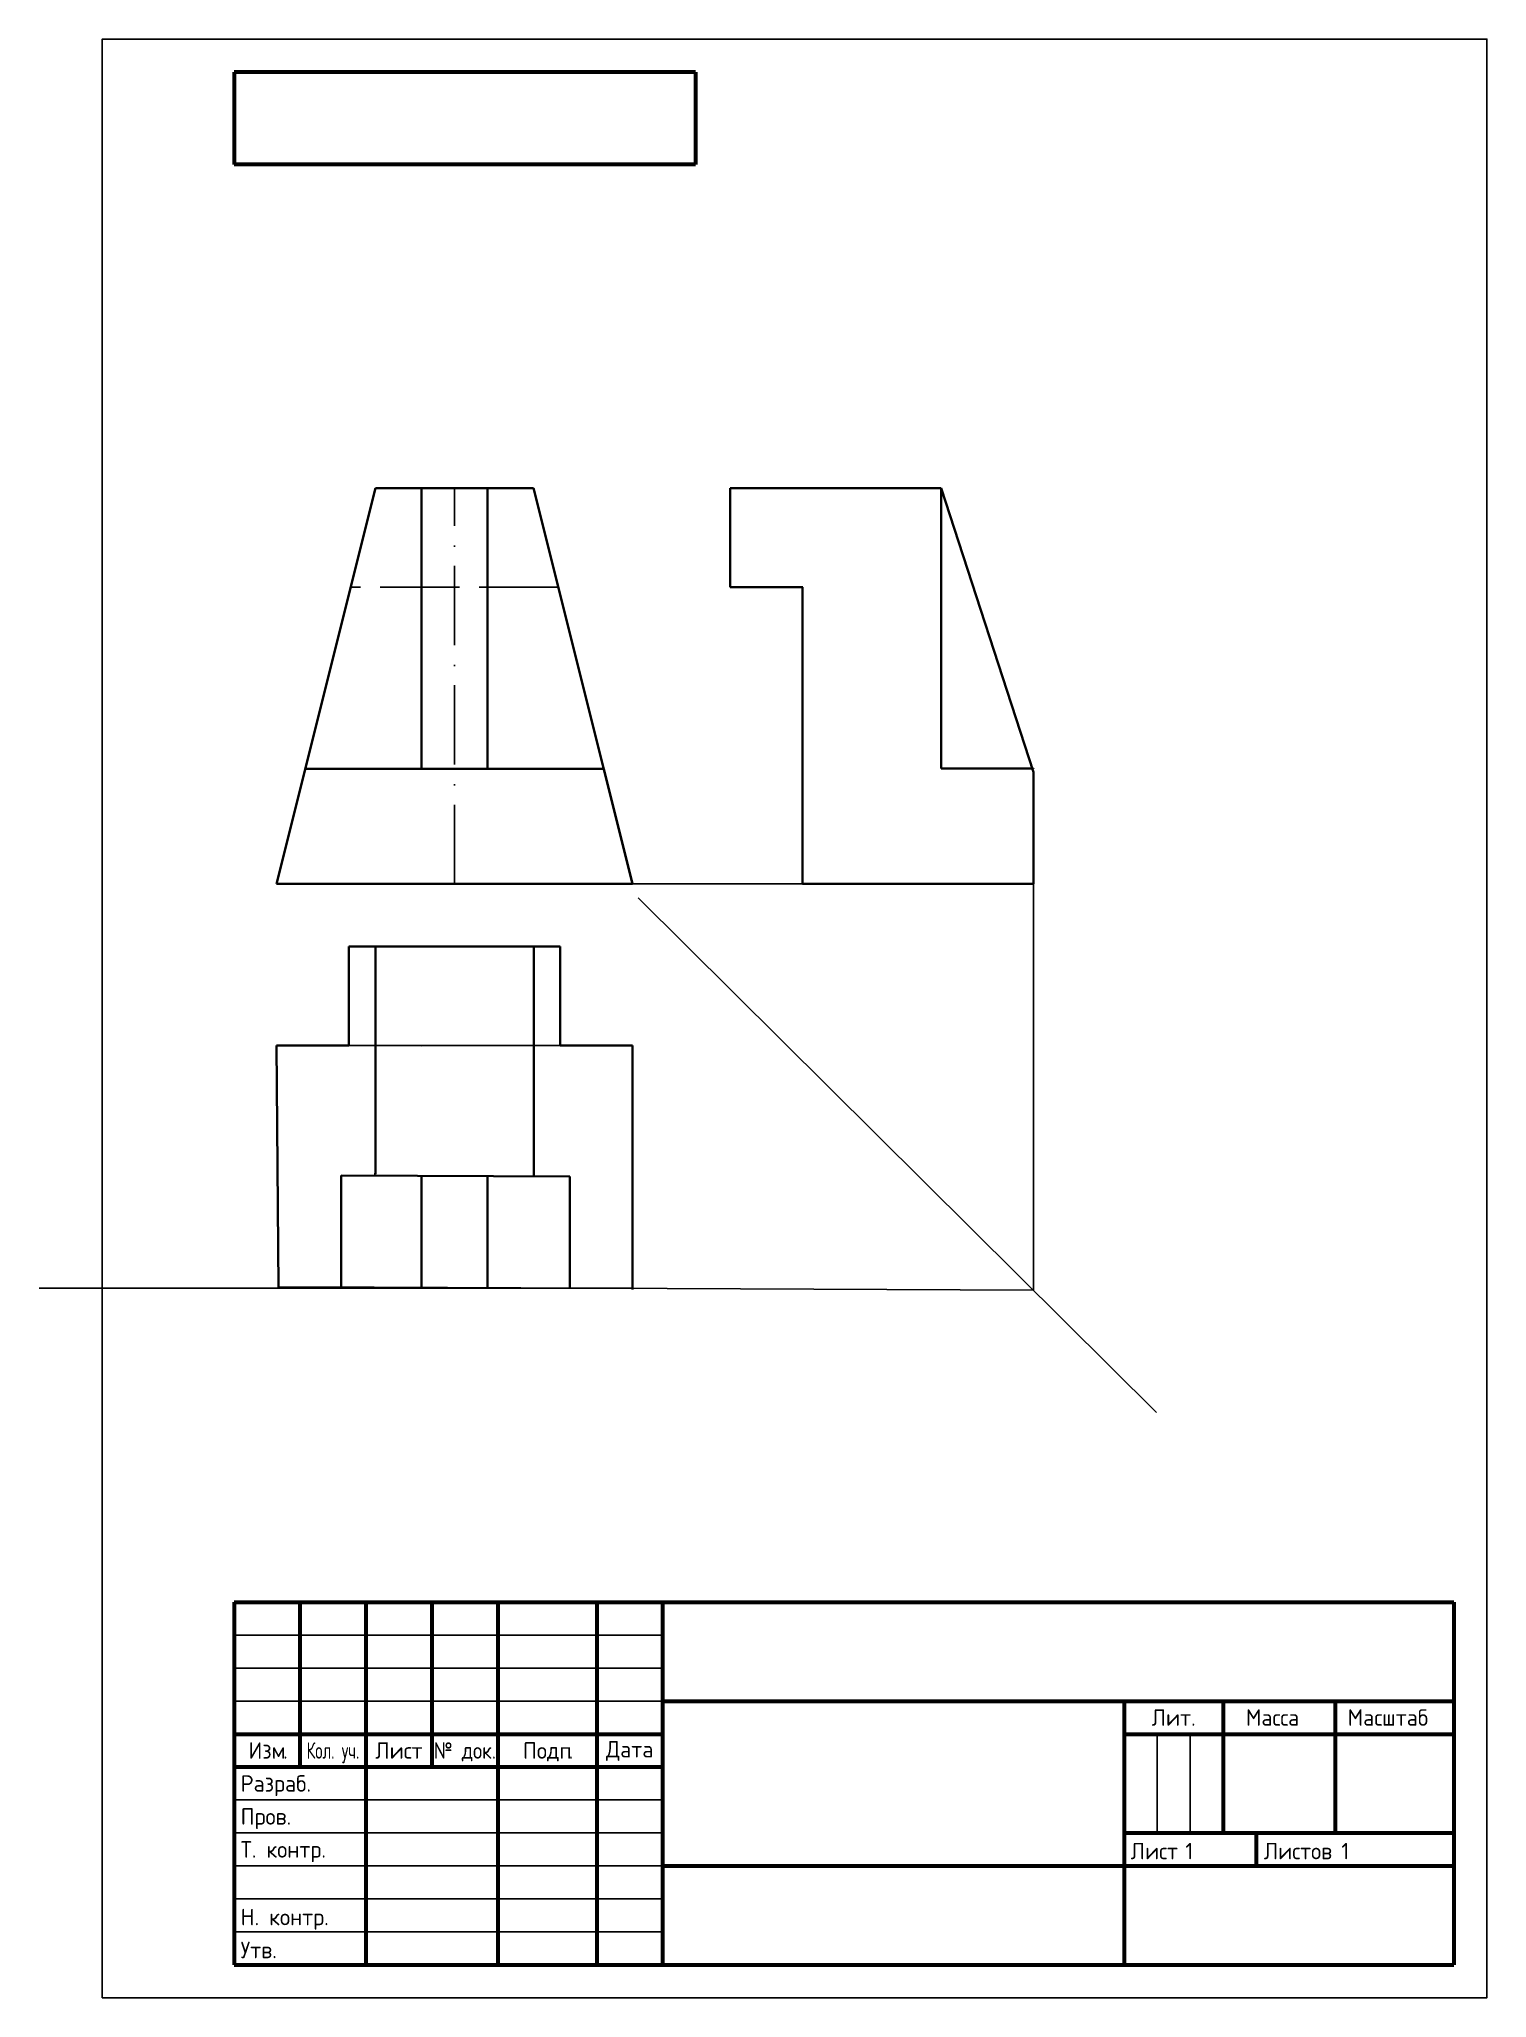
# Model space of a CAD drawing. Header units: millimetres. Extents: x 3115 to 3335, y 1631 to 1928.
import ezdxf
from ezdxf.enums import TextEntityAlignment as Align

# ---------------------------------------------------------------- set-up
doc = ezdxf.new("R2010")
doc.units = ezdxf.units.MM
doc.linetypes.add('ACAD_ISO02W100', pattern=[15, 12, -3])
doc.linetypes.add('ACAD_ISO10W100', pattern=[18, 12, -3, 0, -3])
doc.layers.add('Контур', color=7, linetype='Continuous', lineweight=35)
for name, color, linetype in [('Оси', 3, 'ACAD_ISO10W100'), ('Тонкие линии', 7, 'Continuous'), ('Штриховая', 150, 'ACAD_ISO02W100')]:
    doc.layers.add(name, color=color, linetype=linetype)
doc.styles.add('GOST-2.304_Type-B', font='GOST Common.ttf')
doc.styles.get("Standard").update_dxf_attribs({"font": 'arial.ttf'})

# ---------------------------------------------------------------- blocks, each defined once
blk = doc.blocks.new('ACAD_SPDS_TB_08')
at = {"linetype": 'Continuous', "lineweight": 60}
for p, q in [((0, 0), (0, -14)), ((70, 0), (0, 0)), ((70, 0), (70, -14)), ((70, -14), (0, -14))]:
    blk.add_line(p, q, dxfattribs=at)
at = {"style": 'GOST-2.304_Type-B', "flags": 8}
blk.add_attdef('ОБОЗНАЧЕНИЕ_ДОКУМЕНТА', text='', height=5, dxfattribs=at).set_placement((35, -7), align=Align.MIDDLE_CENTER)
at = {"style": 'GOST-2.304_Type-B', "flags": 1}
blk.add_attdef('ИДЕНТИФИКАТОР_НАДПИСИ', (-0.4, -20.95), '', height=2.5, dxfattribs=at)
blk = doc.blocks.new('ACAD_SPDS_TB_06')
at = {"linetype": 'Continuous', "lineweight": 60}
for p, q in [((-185, 55), (0, 55)), ((-185, 55), (-185, 0)), ((-175, 55), (-175, 30)), ((-165, 55), (-165, 0)), ((-155, 55), (-155, 30)), ((-145, 55), (-145, 0)), ((-130, 55), (-130, 0)), ((-120, 55), (-120, 0)), ((0, 55), (0, 0)), ((-120, 40), (0, 40)), ((-185, 35), (-120, 35)), ((-185, 30), (-120, 30)), ((-120, 15), (0, 15)), ((-185, 0), (0, 0))]:
    blk.add_line(p, q, dxfattribs=at)
at = {"linetype": 'Continuous', "lineweight": 25}
for p, q in [((-185, 50), (-120, 50)), ((-185, 45), (-120, 45)), ((-185, 25), (-120, 25)), ((-185, 20), (-120, 20)), ((-185, 15), (-120, 15)), ((-185, 10), (-120, 10)), ((-185, 5), (-120, 5))]:
    blk.add_line(p, q, dxfattribs=at)
at = {"lineweight": 25}
blk.add_line((-120, 40), (-185, 40), dxfattribs=at)
at = {"lineweight": 60}
for p, q in [((-50, 40), (-50, 0)), ((-35, 40), (-35, 20)), ((-18, 40), (-18, 20)), ((-50, 35), (0, 35)), ((-50, 20), (0, 20)), ((-30, 20), (-30, 15))]:
    blk.add_line(p, q, dxfattribs=at)
for p, q in [((-45, 35), (-45, 20)), ((-40, 35), (-40, 20)), ((-130, 20), (-120, 20))]:
    blk.add_line(p, q)
at = {"style": 'GOST-2.304_Type-B'}
for s, p in [('Изм', (-180, 31.25)), ('Лист', (-160, 31.25)), ('Подп', (-137.5, 31.25)), ('Дата', (-125, 31.44))]:
    blk.add_text(s, height=2.5, dxfattribs=at).set_placement(p, align=Align.CENTER)
at = {"style": 'GOST-2.304_Type-B', "width": 0.70447}
blk.add_text('Кол. уч.', height=2.5, dxfattribs=at).set_placement((-174, 31.25), (-166, 31.25), align=Align.FIT)
at = {"style": 'GOST-2.304_Type-B', "width": 0.9}
blk.add_text('№ док.', height=2.5, dxfattribs=at).set_placement((-150, 31.25), align=Align.CENTER)
at = {"style": 'GOST-2.304_Type-B'}
for s, p in [('.', (-177.56, 31.25)), ('.', (-134.25, 31.25)), ('Разраб.', (-184, 26.25)), ('Пров.', (-184, 21.25)), ('Т. контр.', (-184, 16.25)), ('Лист', (-49.02, 16)), ('Листов', (-28.83, 16)), ('Н. контр.', (-184, 6)), ('Утв.', (-184, 1))]:
    blk.add_text(s, height=2.5, dxfattribs=at).set_placement(p)
at = {"linetype": 'Continuous', "char_height": 2.5, "attachment_point": 5, "style": 'GOST-2.304_Type-B'}
for s, insert, width in [('Лит.', (-42.5, 37.5), 14), ('Масса', (-27.5, 37.5), 14), ('Масштаб', (-10, 37.5), 19)]:
    blk.add_mtext(s, dxfattribs=dict(at, insert=insert, width=width))
at = {"style": 'GOST-2.304_Type-B'}
for tag, p, flags in [('ИДЕНТИФИКАТОР_НАДПИСИ', (-185.34, 60.88), 1), ('ЛИСТ', (-40.73, 16), 8), ('ЛИСТОВ', (-17.07, 16), 8)]:
    blk.add_attdef(tag, p, '', height=2.5, dxfattribs=dict(at, flags=flags))
at = {"style": 'GOST-2.304_Type-B', "flags": 8}
for tag, p in [('ИЗМ_4', (-180, 51)), ('ИЗМ_4_КОЛ_УЧ', (-170, 51)), ('ИЗМ_4_ЛИСТ', (-160, 51)), ('ИЗМ_4_N_ДОК', (-150, 51)), ('ИЗМ_4_ДАТА', (-125, 51)), ('ИЗМ_3', (-180, 46)), ('ИЗМ_3_КОЛ_УЧ', (-170, 46)), ('ИЗМ_3_ЛИСТ', (-160, 46)), ('ИЗМ_3_N_ДОК', (-150, 46)), ('ИЗМ_3_ДАТА', (-125, 46)), ('ИЗМ_2', (-180, 41)), ('ИЗМ_2_КОЛ_УЧ', (-170, 41)), ('ИЗМ_2_ЛИСТ', (-160, 41)), ('ИЗМ_2_N_ДОК', (-150, 41)), ('ИЗМ_2_ДАТА', (-125, 41)), ('ИЗМ_1', (-180, 36)), ('ИЗМ_1_КОЛ_УЧ', (-170, 36)), ('ИЗМ_1_ЛИСТ', (-160, 36)), ('ИЗМ_1_N_ДОК', (-150, 36)), ('ИЗМ_1_ДАТА', (-125, 36)), ('РАЗРАБ_ФИО', (-155, 26)), ('РАЗРАБ_ДАТА', (-125, 26)), ('ПРОВ_ФИО', (-155, 21)), ('ПРОВ_ДАТА', (-125, 21)), ('ТКОНТР_ФИО', (-155, 16)), ('ТКОНТР_ДАТА', (-125, 16)), ('ДОЛЖНОСТЬ_1', (-175, 11)), ('ДОЛЖНОСТЬ_1_ФИО', (-155, 11)), ('ДОЛЖНОСТЬ_1_ДАТА', (-125, 11)), ('НКОНТР_ФИО', (-155, 6)), ('НКОНТР_ДАТА', (-125, 6)), ('УТВ_ФИО', (-155, 1)), ('УТВ_ДАТА', (-125, 1))]:
    blk.add_attdef(tag, text='', height=2.5, dxfattribs=at).set_placement(p, align=Align.CENTER)
at = {"style": 'GOST-2.304_Type-B'}
blk.add_attdef('ОБОЗНАЧЕНИЕ_ДОКУМЕНТА', text='', height=5, dxfattribs=at).set_placement((-60, 47.5), align=Align.MIDDLE_CENTER)
at = {"lineweight": 30, "flags": 104}
for tag, p in [('НАИМЕНОВАНИЕ_ДОКУМЕНТА', (-85, 27.5)), ('ОБОЗНАЧЕНИЕ_МАТЕРИАЛА', (-85, 7.5)), ('НАИМЕНОВАНИЕ_ПРЕДПРИЯТИЯ', (-25, 7.5))]:
    blk.add_attdef(tag, text='', height=3.5, dxfattribs=at).set_placement(p, align=Align.MIDDLE_CENTER)
at = {"style": 'GOST-2.304_Type-B', "flags": 8}
for tag, p in [('Л1', (-47.5, 27.5)), ('Л2', (-42.5, 27.5)), ('Л3', (-37.5, 27.5)), ('МАССА', (-26.5, 27.5)), ('МАСШТАБ', (-9, 27.5))]:
    blk.add_attdef(tag, text='', height=2.5, dxfattribs=at).set_placement(p, align=Align.MIDDLE_CENTER)

msp = doc.modelspace()

# ---------------------------------------------------------------- linework, layer by layer
for p, q in [((3220.19, 1799.83), (3205.4, 1799.83)), ((3266.19, 1799.83), (3266.19, 1738.22)), ((3206.25, 1797.7), (3256.8, 1747.53)), ((3166.4, 1790.31), (3166.4, 1790.31)), ((3190.41, 1790.31), (3190.41, 1790.31)), ((3162.4, 1775.31), (3194.41, 1775.31)), ((3173.4, 1775.09), (3173.4, 1775.09)), ((3256.8, 1747.53), (3284.89, 1719.66)), ((3205.41, 1738.5), (3115.41, 1738.5)), ((3166.21, 1738.67), (3151.72, 1738.67)), ((3151.72, 1738.67), (3161.22, 1738.67)), ((3151.72, 1738.67), (3161.22, 1738.67)), ((3266.19, 1738.22), (3166.21, 1738.67)), ((3173.4, 1738.68), (3173.4, 1738.68)), ((3205.41, 1738.5), (3195.91, 1738.5)), ((3205.41, 1738.29), (3205.41, 1738.29))]:
    msp.add_line(p, q)
msp.add_lwpolyline([(3124.97, 1630.91), (3124.97, 1927.91), (3334.97, 1927.91), (3334.97, 1630.91), (3124.97, 1630.91)])
at = {"layer": 'Контур'}
for p, q in [((3166.4, 1859.83), (3151.4, 1799.83)), ((3178.4, 1859.83), (3166.4, 1859.83)), ((3166.4, 1859.83), (3173.4, 1859.83)), ((3173.4, 1859.83), (3173.4, 1817.12)), ((3178.4, 1859.83), (3190.4, 1859.83)), ((3190.4, 1859.83), (3183.4, 1859.83)), ((3183.4, 1859.83), (3183.4, 1817.29)), ((3190.4, 1859.83), (3205.4, 1799.83)), ((3220.19, 1859.83), (3252.19, 1859.83)), ((3220.19, 1859.83), (3220.19, 1844.83)), ((3252.19, 1859.83), (3266.19, 1816.77)), ((3252.19, 1859.83), (3252.19, 1817.33)), ((3220.19, 1844.83), (3231.24, 1844.83)), ((3231.24, 1844.83), (3231.19, 1844.83)), ((3231.19, 1844.83), (3231.19, 1799.83)), ((3201.04, 1817.29), (3155.77, 1817.29)), ((3173.4, 1817.12), (3173.4, 1817.12)), ((3183.4, 1817.29), (3183.4, 1817.29)), ((3205.4, 1799.83), (3201.04, 1817.29)), ((3252.19, 1817.33), (3252.19, 1817.33)), ((3252.19, 1817.33), (3266.2, 1817.33)), ((3266.2, 1817.33), (3266.19, 1817.29)), ((3266.19, 1817.29), (3266.19, 1817.29)), ((3266.19, 1799.83), (3266.19, 1816.77)), ((3266.19, 1816.77), (3266.19, 1816.77)), ((3151.4, 1799.83), (3205.4, 1799.83)), ((3266.19, 1799.83), (3231.19, 1799.83)), ((3166.4, 1790.31), (3162.4, 1790.31)), ((3162.4, 1790.31), (3162.4, 1775.31)), ((3166.4, 1790.31), (3190.41, 1790.31)), ((3166.4, 1790.31), (3166.4, 1759.44)), ((3190.41, 1790.31), (3194.41, 1790.31)), ((3190.41, 1790.31), (3190.42, 1760.58)), ((3194.41, 1790.31), (3194.41, 1775.31)), ((3162.4, 1775.31), (3151.4, 1775.31)), ((3151.4, 1775.31), (3151.72, 1738.67)), ((3194.41, 1775.31), (3205.41, 1775.31)), ((3205.41, 1775.31), (3205.41, 1738.29)), ((3166.4, 1759.44), (3166.4, 1755.82)), ((3190.42, 1760.58), (3190.42, 1755.46)), ((3161.22, 1738.67), (3161.22, 1755.61)), ((3161.22, 1755.61), (3195.91, 1755.44)), ((3166.21, 1755.82), (3166.21, 1755.82)), ((3166.4, 1755.82), (3166.21, 1755.82)), ((3173.4, 1755.55), (3173.4, 1738.68)), ((3183.4, 1755.5), (3183.4, 1738.6)), ((3195.91, 1738.5), (3195.91, 1755.44))]:
    msp.add_line(p, q, dxfattribs=at)
at = {"layer": 'Оси'}
msp.add_line((3178.4, 1799.83), (3178.4, 1859.83), dxfattribs=at)
at = {"layer": 'Тонкие линии'}
msp.add_line((3220.19, 1799.83), (3266.19, 1799.83), dxfattribs=at)
at = {"layer": 'Штриховая'}
msp.add_line((3194.15, 1844.83), (3162.65, 1844.83), dxfattribs=at)

# ---------------------------------------------------------------- block references
msp.add_blockref('ACAD_SPDS_TB_08', (3144.97, 1922.91))
ref = msp.add_blockref('ACAD_SPDS_TB_06', (3329.97, 1635.91))
ref.add_attrib('ЛИСТ', '1', (3289.24, 1651.91), dxfattribs={"height": 2.5, "style": 'GOST-2.304_Type-B'})
ref.add_attrib('ЛИСТОВ', '1', (3312.9, 1651.91), dxfattribs={"height": 2.5, "style": 'GOST-2.304_Type-B'})

doc.saveas('drawing.dxf')
